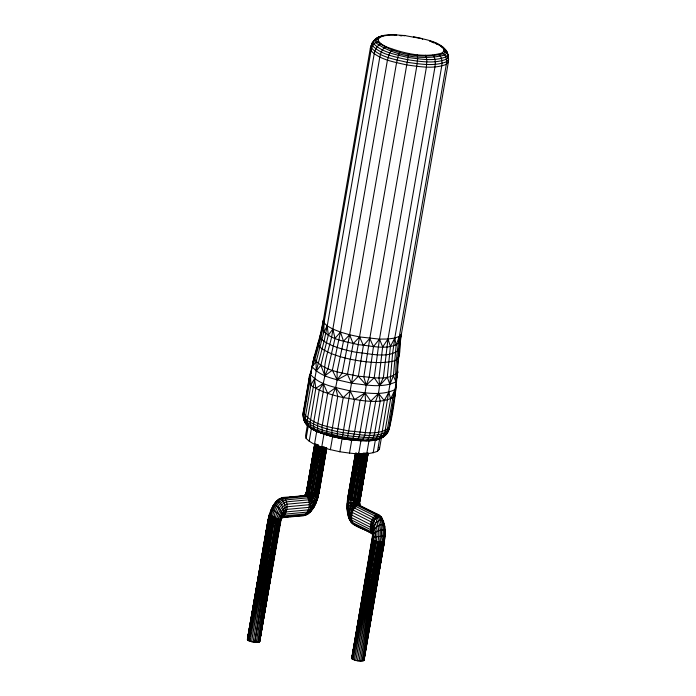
<?xml version="1.0" encoding="UTF-8"?>
<svg xmlns="http://www.w3.org/2000/svg" width="696" height="696" viewBox="0 0 696 696"><rect width="100%" height="100%" fill="white"/><g stroke="black" fill="none" stroke-linecap="round" stroke-linejoin="round"><path stroke-width="1.04" d="M318.951 446.119L310.816 494.203L309.92 496.335L308.206 497.831L285.986 499.876C277.356 503.225 273.241 514.205 273.685 522.896L254.719 642.33L253.109 642.095L248.89 640.851L247.402 639.424L267.96 520.286C269.691 512.204 272.597 502.912 280.131 498.493L306.31 495.569L307.528 494.499L317.037 444.387M404.506 35.426L404.872 35.548C394.11 34.965 378.589 32.025 372.047 43.204L372.638 45.936C381.808 54.923 395.459 56.863 407.473 59.726C420.236 61.405 434.008 64.032 446.388 59.203L448.398 56.942L447.206 52.043L443.256 47.485L440.707 46.067L443.422 48.659L443.926 51.017L442.195 52.966C423.838 58.473 403.671 53.322 386.184 46.806C381.982 48.137 380.712 53.227 379.807 57.055L332.845 329.077L335.02 338.334L328.025 368.61L324.884 375.744L323.266 383.452L323.222 391.726L317.489 425.735L317.785 430.041L319.177 432.355C335.402 438.332 352.837 441.342 370.133 440.646C378.659 440.759 388.403 436.383 389.603 427.005C397.146 396.476 396.859 364.965 401.409 334.08L448.363 62.057C451.165 39.724 419.288 38.967 404.506 35.426L404.054 35.983M326.528 448.328L318.716 493.151C316.271 499.049 315.105 507.48 308.267 509.872L286.047 511.925C281.95 513.491 279.94 518.659 280.018 522.774L259.712 641.642L258.668 642.278L254.719 642.33L275.329 523.131C277.504 516.267 279.296 506.914 286.917 504.2L309.146 502.155L312.191 499.484L313.792 495.683L322.1 446.675M367.531 453.453L359.632 500.615L359.675 504.261L359.484 501.86L347.217 503.165C347.147 508.889 346.895 515.91 351.602 520.034L371.316 530.004L372.612 534.937L351.993 657.824L353.838 647.176M355.386 454.183L347.739 497.936C346.721 504.774 346.512 511.986 349.044 518.529L352.75 523.583L372.699 533.98C365.435 528.429 352.768 528.038 349.044 518.529C347.304 513.03 347.017 507.14 347.669 501.433M384.531 534.171L385.132 531.344L384.496 540.818L363.991 660.408L360.528 661.2L355.804 660.513L352.272 659.112L351.671 658.19L372.577 537.138L385.184 535.911L363.66 660.774L384.157 541.618L384.914 530.169C380.529 529.299 374.509 531.527 372.49 535.607L372.821 536.111M351.602 522.6L354.951 524.801L353.751 524.523L350.688 521.713C348.557 515.623 351.828 506.914 358.075 504.661L378.528 514.675L381.599 517.485L384.74 525.88L385.184 535.911L384.505 536.198M317.733 444.648L308.693 495.213L307.354 496.387L285.125 498.432C276.06 501.955 271.84 513.474 272.206 522.583L253.109 642.095L273.685 522.896C276.138 515.275 278.113 504.861 286.595 501.842L308.824 499.798L311.112 497.797L312.313 494.943L320.465 446.44M371.168 440.203C356.509 441.864 341.692 438.863 327.529 435.2C319.621 432.129 304.596 429.858 307.615 417.983L316.202 371.168L316.071 361.894L323.84 332.044L324.014 322.84L370.968 50.817C371.751 46.841 374.065 41.656 378.746 41.551L381.46 44.144L386.184 46.806M311.321 373.543L311.486 370.594L308.824 380.042L303.395 411.493C302.064 417.983 304.909 425.787 311.46 428.101C323.901 435.835 339.37 438.306 353.812 440.081M303.395 411.493C300.385 429.484 324.649 431.851 336.942 435.661C348.574 438.071 360.493 439.576 372.386 438.915C378.102 438.428 385.349 437.862 387.924 431.825M375.344 39.115L372.047 43.204L370.368 48.024L323.414 320.047L320.204 335.324L314.044 357.265L308.789 381.53L303.36 412.98C313.67 426.396 333.601 427.492 349.044 431.076C361.946 431.572 379.233 436.662 389.603 427.005L393.988 400.348M373.308 439.907L376.832 439.724C380.329 438.645 381.582 434.635 382.278 431.416L389.899 384.427L393.414 375.805L396.163 345.059L399.356 336.394L401.409 334.08C397.103 342.328 404.759 359.875 391.848 361.424C381.617 363.425 371.072 362.442 360.824 361.102C349.575 359.371 338.352 356.813 327.929 352.141C324.258 350.001 318.115 347.904 318.194 342.824L318.916 341.553L314.009 358.71C324.023 371.734 343.372 372.795 358.37 376.275C370.898 376.762 387.681 381.704 397.755 372.325L397.79 370.881M399.347 348.191L399.313 349.557C388.472 359.153 370.055 353.35 356.909 352.446C347.635 350.706 338.395 348.374 329.774 344.485C326.163 342.38 320.125 340.318 320.204 335.324L320.917 334.08M320.169 336.69L322.648 326.494L321.561 331.235M401.409 334.08C396.955 352.272 398.121 371.185 395.032 389.595C381.103 396.302 364.861 392.614 350.166 390.961C336.507 387.385 320.108 385.723 310.407 374.37L309.494 383.122L304.056 414.581L304.013 419.636C315.61 430.772 333.01 432.747 348.139 435.818C360.85 436.766 375.666 440.176 387.167 433.156L388.829 428.362L394.258 396.903L395.032 395.546L396.111 385.819L392.762 398.103L387.333 429.562C384.775 443.63 366.035 440.168 355.856 440.229M398.686 357.3L398.721 355.908M400.252 340.457L400.226 341.806C389.49 351.297 371.272 345.564 358.266 344.668C345.929 341.362 329.887 340.161 321.909 329.077L323.414 320.047L324.014 322.84L320.812 338.152L314.688 360.258L312.147 366.749C321.752 377.998 337.995 379.633 351.515 383.183C366.07 384.818 382.156 388.472 395.954 381.826L397.686 371.908M326.711 448.085L318.994 492.768C317.115 500.52 314.766 510.812 306.397 513.848L284.177 515.893L281.863 517.798C286.569 512.943 286.195 503.191 281.254 498.649C274.459 504.269 270.405 513.387 270.84 522.191L251.534 641.755L272.206 522.583L273.711 516.945L269.178 515.031L247.498 639.868L267.96 520.286L271.336 509.716L273.676 505.052L276.303 501.39L280.131 498.493M280.471 518.798L281.306 518.581C285.447 513.596 283.298 503.382 277.26 500.998C272.675 506.905 269.378 514.153 269.665 521.748L250.09 641.329L272.293 516.275M271.17 511.647L271.336 509.716C276.034 510.829 283.55 516.484 280.149 521.939L259.712 641.642L279.966 523L276.738 541.201M385.019 530.274L384.375 524.993L383.235 520.669L382.4 519.921C375.779 519.755 370.228 528.934 372.699 534.998C369.515 528.568 372.682 518.903 379.494 516.328L380.686 516.589C385.106 524.175 384.479 533.484 383.357 541.871L362.938 661.035L384.549 541.262M442.195 52.966C446.519 54.723 446.893 60.361 446.31 64.371L399.356 336.394L394.78 338.073L392.587 353.603L389.899 384.427L387.272 377.215L390.413 346.382L394.78 338.073L441.734 66.05C442.23 62.083 442.317 56.611 438.341 54.375M447.841 58.394L447.806 54.21M413.441 37.349L413.502 36.731L422.333 38.628L422.646 39.333M310.407 374.37L310.921 384.801L305.483 416.26C303.621 433.852 330.722 433.712 342.127 437.975C353.507 437.975 381.947 447.58 385.132 430.589L390.56 399.13L395.032 389.595L394.258 396.903C378.841 405.22 359.675 399.922 343.224 397.59C333.81 395.467 324.38 392.866 315.845 388.281C307.319 384.505 307.615 378.668 311.486 370.594L309.598 378.685M352.75 523.583C350.071 517.502 351.915 507.758 358.388 504.939L360.589 506.157L358.988 504.391L358.718 501.842L366.627 453.662M373.021 534.267C367.923 528.908 370.716 517.337 377.328 514.388L378.528 514.675L381.599 517.485L383.696 521.878M322.9 324.345L323.414 320.047M347.904 499.502L348.13 497.579L347.791 498.38C351.071 500.72 356.274 501.903 360.023 500.259L368.114 453.409M355.995 452.939L348.27 498.875C347.548 505.096 346.721 512.804 351.532 517.659L371.507 527.768L373.178 534.128L372.795 539.878L352.272 659.112L374.1 536.79L373.804 530.03L371.368 521.974L352.42 512.517L350.262 507.741L350.366 499.876L357.822 453.931M356.735 453.444L349.148 499.38C348.487 504.617 347.965 510.899 351.811 515.092L372.082 525.358M359.353 453.313L351.828 500.302L351.75 506.34L353.316 510.098L374.17 520.73C377.771 526.907 377.258 534.485 376.353 541.314L355.804 660.513L377.963 541.662C379.764 532.849 378.389 523.87 374.674 515.832L355.726 506.383L354.899 504.296L354.943 500.876L362.433 453.966M360.902 453.696L353.438 500.65L353.377 505.139L354.447 508.01L375.544 518.833M364.121 453.061L356.352 503.747L357.065 505.331L376.014 514.788L378.233 516.658L379.955 519.999L381.138 524.54L381.634 535.929L360.528 661.2L382.208 542.001C383.505 532.866 383.931 522.644 378.528 514.675M365.504 453.105L357.657 503.521L358.388 504.939L380.686 516.589M368.045 452.965L359.71 502.06L368.053 453.131M372.29 540.722L372.656 538.582L372.795 539.878L376.353 541.314L354.368 660.095L374.883 540.879C376.64 533.536 374.587 526.376 372.264 519.555M384.157 541.618L380.912 541.993L358.997 661.087L379.468 541.88C381.225 532.675 380.207 523.131 376.014 514.788M357.031 440.507L358.344 438.767L359.615 434.8L365.557 400.835L365.043 392.953L366.253 385.149L374.213 377.728L379.477 339.117L426.43 67.094L426.857 59.508L425.456 55.254M366.105 440.803L368.071 439.089L369.715 435.13L375.709 401.166L378.502 393.388L379.581 385.584L378.989 377.78L382.67 346.904L388.003 339.004L434.957 66.973C435.365 63.084 435.983 57.951 432.634 55.158M281.271 518.563L259.617 641.199L259.112 640.72M311.704 369.646L314.044 357.265L314.792 355.943L313.887 359.98M396.163 345.059L394.78 338.073L388.003 339.004L379.477 339.117L373.456 346.608L369.132 377.458L366.253 385.149L358.37 376.275L363.399 345.503L369.793 338.413L416.747 66.381L417.617 58.838L417.296 54.662M273.711 516.945L275.207 517.676L275.329 523.131L256.25 642.443L276.886 523.244C278.731 517.267 280.314 509.141 286.935 506.784L309.155 504.73C313.487 503.121 314.983 497.77 315.584 493.612L323.64 446.788M368.88 561.089L369.245 558.949M369.602 556.8L369.959 554.66M370.315 552.52L371.934 542.871M322.257 472.018L317.785 498.014L313.757 507.062M322.613 469.878L322.97 467.747M323.335 465.607L323.692 463.475M324.049 461.335L324.414 459.203M325.31 453.862L325.667 451.721M368.923 630.054L363.991 660.408L384.496 540.818M369.28 627.914L369.646 625.782M370.002 623.642L371.62 614.029M371.977 611.897L372.334 609.757M372.699 607.617L373.056 605.485M373.413 603.345L373.778 601.213M376.11 587.328L376.466 585.188M315.853 444.526L307.197 492.577L306.049 494.856L303.943 495.97L305.657 494.473L306.945 490.271L314.81 444.222M316.55 444.196L308.363 492.124L306.284 492.298L305.083 495.152L306.814 491.115L315.149 444.031M326.494 448.99L318.994 492.768C317.002 499.789 315.131 509.298 307.432 512.082L285.203 514.127L283.15 515.414L280.81 519.573C284.351 514.631 279.627 506.697 274.511 504.826L273.102 505.731L272.823 506.827L275.546 502.338L279.053 498.988L282.924 497.466L306.31 495.569C311.19 500.659 309.99 511.743 304.039 515.579L281.367 517.789L283.02 517.085L305.24 515.04C315.201 513.404 313.678 497.953 306.049 494.856L305.092 495.248M382.208 542.001L361.868 661.183L383.357 541.871M268.247 519.903L247.402 639.424L268.247 519.903L248.002 640.355L269.448 515.075L268.117 520.738L268.7 521.243L275.329 523.131L280.018 522.774L280.558 520.599L275.207 517.676M304.892 405.942L305.257 403.845M305.614 401.749L305.979 399.652M307.354 425.326L305.553 435.783L306.118 438.428C315.001 447.128 328.216 448.998 339.839 451.774C352.193 453.4 365.522 455.941 377.502 451.269L379.45 449.077L381.434 437.575M306.118 438.428L308.285 425.874M310.921 384.801L314.505 378.833L315.845 388.281L310.146 422.307L310.712 426.735L312.574 429.275M309.172 441.342L311.521 427.753M314.488 444.335L316.837 430.746M314.749 443.804L306.405 492.455L314.862 443.561M314.862 444.492L306.284 492.298M315.436 444.753L307.397 491.611L306.553 492.342M315.845 388.281L323.266 383.452L327.685 393.362L321.935 427.361L322.5 433.025L324.005 433.956M321.717 447.197L324.066 433.608M324.815 447.832L316.95 493.586C315.984 498.71 314.27 505.374 308.859 507.367L286.63 509.411C281.097 511.395 279.74 518.198 278.252 523.218L257.598 642.417L276.886 523.244L276.686 518.424M325.885 447.676L317.159 497.518L317.785 498.014M326.598 447.397L317.663 497.858M330.365 449.738L332.714 436.14M408.717 53.409L350.166 390.961L343.224 397.59L337.395 431.572L337.055 437.61M339.839 451.774L342.18 438.184M342.119 438.532L350.166 390.961L354.473 399.617L347.121 439.42M349.488 453.174L351.837 439.585M355.447 453.261L347.791 498.38L355.517 453.696M351.054 480.553L348.679 494.386L349.644 489.044M351.428 478.43L351.793 476.299M352.159 474.176L354.534 460.343M354.899 458.212L355.264 456.089M358.666 453.844L361.015 440.255M351.828 500.302L359.919 453.479M353.438 500.65L361.52 453.827M373.726 440.281L376.24 438.532L378.206 434.548L384.236 400.583L378.502 393.388L370.794 401.113L364.826 435.078L362.529 440.22L360.954 440.603M366.74 453.74L369.089 440.142M373.169 452.861L375.509 439.263M377.502 451.269L379.842 437.671M394.345 398.251L395.076 394.058M372.264 538.939L351.767 658.633L372.795 539.878M373.674 540.383L353.159 659.617L374.883 540.879M376.353 541.314L377.963 541.662L357.387 660.852L379.468 541.88L380.912 541.993M326.389 448.702L317.741 497.031M348.27 498.875L356.187 453.131M349.148 499.38L357.074 453.635M350.366 499.876L358.466 453.053M354.943 500.876L363.251 452.992M356.395 500.99L364.73 453.105M357.683 500.998L366.044 453.096M358.832 500.868L367.166 452.965M359.632 500.615L367.749 453.766M360.023 500.259L367.966 453.792M354.212 645.044L360.11 610.975M360.485 608.852L362.877 595.01M363.251 592.879L366.383 574.783M366.749 572.651L369.15 558.81M369.515 556.678L372.656 538.582M249.429 629.462L247.724 639.058L248.446 638.798M249.812 627.331L250.186 625.199M250.569 623.068L251.517 617.735M251.891 615.603L252.274 613.463M252.648 611.332L253.031 609.2M254.736 599.604L255.11 597.472M255.493 595.341L255.876 593.201M271.048 573.304L271.431 571.164M273.137 561.533L273.511 559.393M273.893 557.252L274.267 555.112M274.65 552.972L275.599 547.622M275.973 545.481L276.356 543.341M326.163 447.572L318.011 493.429L316.297 497.022L317.159 497.518M350.027 486.913L350.401 484.781M350.784 482.65L351.158 480.518M351.541 478.387L351.915 476.255M352.863 470.922L353.246 468.791M353.62 466.659L354.003 464.528M364.991 468.295L365.365 466.155M367.07 456.524L367.453 454.384M325.223 447.772L316.95 493.586L315.157 496.396L307.197 492.577M400.296 51.6L398.364 55.375L396.555 62.753L349.601 334.776L353.176 343.659L347.443 374.309L351.515 383.183L358.37 376.275M324.171 446.78L315.584 493.612L313.792 495.683M318.316 444.814L309.537 492.559L308.171 492.986M319.568 446.249L310.903 492.951L309.407 493.542M321.1 446.536L312.382 493.264L310.816 494.203M322.7 446.719L314.026 493.507L312.313 494.943M393.414 375.805L395.954 381.826L397.755 372.325M327.529 435.2L326.728 433.086L327.137 426.361L332.566 394.902L335.655 387.663L337.151 379.912L337.09 371.699L343.502 341.214L340.475 332.096L387.437 60.073L389.664 52.818L392.614 49.346M316.071 361.894L312.147 366.749L314.044 357.265M280.149 521.939L280.679 520.747M321.909 329.077L324.014 322.84L327.233 325.919L328.312 335.202L320.856 365.269L316.202 371.168L324.075 341.284L327.233 325.919L374.187 53.897C375.031 49.973 376.91 44.779 381.46 44.144M268.456 518.955L269.178 515.031M271.057 515.719L248.89 640.851L270.083 515.31M347.443 374.309L337.151 379.912L332.357 370.202L340.475 332.096L332.845 329.077L327.233 325.919L323.84 332.044M308.406 425.178L308.171 426.17L305.605 423.516L303.952 420.271M280.558 520.599L259.39 642.008L280.044 520.26M395.615 387.715L396.111 385.819M318.159 344.215L320.412 335.95M312.147 366.749L313.209 363.007M387.959 430.363L388.986 428.057L388.951 429.536C377.85 439.837 356.648 433.695 342.963 432.677C332.905 430.789 322.892 428.257 313.539 424.038C309.624 421.759 303.082 419.523 303.16 414.103L303.935 412.754M374.213 377.728L379.581 385.584L383.365 377.606L388.003 339.004L390.413 346.382M270.875 510.725L272.432 507.61M304.805 496.248L306.153 493.481C310.573 494.36 315.175 498.519 316.036 502.982L315.627 503.33M384.236 400.583L388.916 392.222L390.56 399.13M323.266 383.452L319.255 390.021L313.826 421.48C313.47 424.577 312.965 428.588 315.627 430.833L319.177 432.355M370.794 401.113L365.043 392.953L360.084 400.33L354.168 434.304L352.585 439.498L351.776 439.933M311.347 509.75L313.861 507.314C314.714 502.242 311.399 495.987 306.492 494.247L305.657 494.473L305.988 495.413M313.287 508.002L310.651 511.656L309.703 512.047M337.151 379.912L342.154 373.073L349.601 334.776L340.475 332.096L335.02 338.334M306.945 490.271L306.814 491.115L308.363 492.124L314.026 493.507L318.716 493.151L318.263 491.811M328.312 335.202L332.845 329.077C331.426 344.868 322.84 359.832 324.884 375.744L332.357 370.202M281.306 518.581L281.88 517.894M443.422 48.659L446.223 50.33L447.772 54.706L445.814 56.915C433.756 61.613 420.332 59.056 407.9 57.429C396.198 54.627 382.896 52.748 373.961 43.987L373.387 41.325L374.935 39.977L378.241 39.194L379.973 37.245L383.827 35.835L389.534 35.052L396.711 34.957L395.137 35.331M379.581 385.584L387.272 377.215M343.502 341.214L349.601 334.776L359.606 336.934L379.477 339.117L382.67 346.904M353.176 343.659L359.606 336.934L363.399 345.503M385.045 435.052L386.593 433.704M327.685 393.362L335.655 387.663L343.224 397.59M351.567 511.29L353.316 510.098M350.662 513.692L352.42 512.517M354.473 399.617L365.043 392.953M352.75 509.063L354.447 508.01M350.088 516.101L351.811 515.092M354.125 507.167L355.726 506.383M304.509 495.761L306.71 495.422C312.069 500.241 312.843 513.979 304.039 515.579L298.645 515.823M281.819 517.624C287.77 513.796 288.962 502.712 284.081 497.614L281.723 498.014L284.899 497.718M382.696 436.992L384.322 436.314M349.897 518.337L351.532 517.659M355.473 505.844L357.065 505.331M360.18 505.818L358.988 504.391C352.193 504.191 345.868 514.422 350.105 520.26L351.602 520.034M289.127 497.327L292.303 497.04M297.592 496.553L300.768 496.257M282.767 517.285L288.066 516.797M290.18 516.606L295.469 516.119M356.813 504.992L358.388 504.939M379.973 37.245L378.406 37.201L376.588 39.246L377.119 41.717C395.111 54.862 422.141 59.047 443.639 53.679L445.457 51.635L444.927 49.172M421.872 38.611L422.333 38.628M332.653 436.488L331.87 435.766L331.966 430.302L337.769 396.32L335.655 387.663M400.087 35.696L402.07 35.835M383.827 35.835L382.443 35.722L376.823 37.836L374.935 39.977L375.483 42.543C393.562 56.098 423.142 60.709 444.883 55.027L446.771 52.896L443.926 51.017M388.429 34.904L389.534 35.052M369.028 440.49L370.133 440.646C373.308 439.35 374.065 435.435 374.787 432.442L380.216 400.992L378.502 393.388M305.709 514.396L306.832 514.553M377.963 541.662L379.468 541.88M358.075 504.661L359.58 505.218M434.069 42.987L429.554 40.864L437.131 43.665L438.08 44.579L436.079 43.787M379.529 515.614L380.268 517.145L381.599 517.485M350.688 521.713L371.525 531.927M355.9 525.28L372.952 533.788M315.157 496.396L316.297 497.022M435.974 43.404L443.256 47.485M312.347 428.597L316.776 431.094M371.368 521.974L372.986 522.957M269.3 515.188L269.804 515.527M348.705 514.744L347.539 513.317C348.165 508.193 353.594 503.382 358.797 503.66L360.284 506.349M374.674 515.832L376.893 517.511M371.699 533.04L372.456 534.067M379.494 516.328L377.328 514.388L378.233 516.658M359.267 504.922L360.589 506.157M380.268 517.145L382.182 518.938M350.105 520.26L352.019 522.052M359.493 499.319L359.971 499.815M384.914 530.169L385.253 530.665M347.365 509.028L347.034 508.532C349.053 504.443 355.082 502.225 359.467 503.086L359.832 505.131M370.968 531.509L372.099 533.38L370.55 529.482M352.794 522.87L353.751 524.523M373.456 346.608L369.793 338.413L363.817 376.971L366.253 385.149M306.266 423.238L306.901 424.673M320.856 365.269L324.884 375.744M370.481 527.116L371.316 530.004M303.36 416.608L303.778 418.096M383.74 523.488L384.671 527.063L384.375 524.993L383.583 524.453C378.058 524.218 371.612 529.795 372.49 535.607M373.395 517.459L374.17 520.73M370.759 524.549L371.507 527.768M448.007 56.672L448.598 59.447L446.554 61.744C433.982 66.651 419.984 63.988 407.012 62.283C394.815 59.369 380.938 57.403 371.62 48.268L371.02 45.484M447.963 60.195L448.363 62.057L446.31 64.371C433.669 69.296 419.592 66.616 406.56 64.902C394.284 61.979 380.338 59.995 370.968 50.817L370.368 48.024M378.241 39.194L378.746 41.551M379.068 447.31L379.45 449.077M359.797 503.582L359.962 505.087M395.954 381.826C395.145 366.644 397.146 351.402 399.356 336.394L399.521 343.041M278.043 519.129L278.252 523.218L258.668 642.278L279.314 523.061L279.192 519.755M395.032 389.595L395.032 395.546"/></g></svg>
